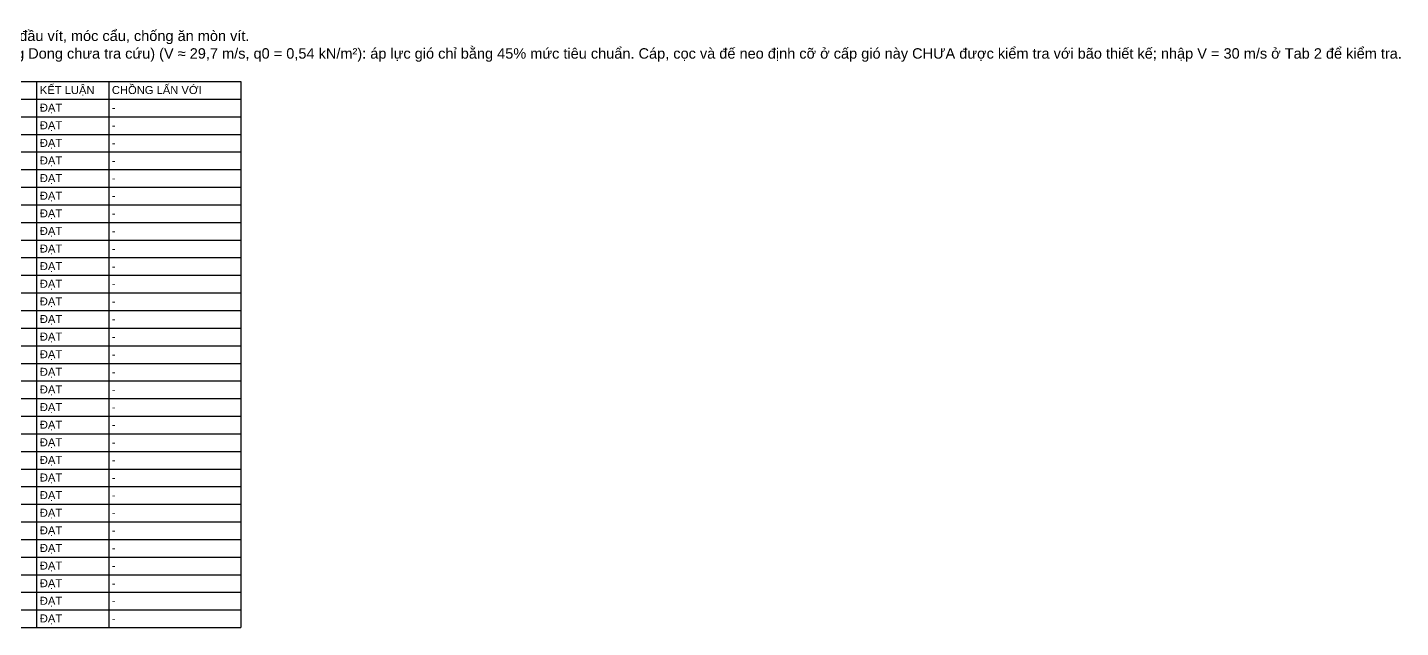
# Model space of a CAD drawing. Header units: metres. Extents: x 496742 to 497680, y 2343756 to 2344226.
# Drawn here: x 497474.2 to 497680.1, y 2344127.8 to 2344217.8 of the extents above; entities that cross this region are included whole.
import ezdxf

# ---------------------------------------------------------------- set-up
doc = ezdxf.new("R2010")
doc.units = ezdxf.units.M
doc.layers.add('08_BANG_THONG_KE_DE_NEO', color=7, linetype='Continuous')
doc.styles.add('VN', font='arial.ttf')

msp = doc.modelspace()

# ---------------------------------------------------------------- linework, layer by layer
at = {"layer": '08_BANG_THONG_KE_DE_NEO'}
for p, q in [((497311.82, 2344209.648), (497506.22, 2344209.648)), ((497475.62, 2344209.648), (497475.62, 2344127.808)), ((497486.42, 2344209.648), (497486.42, 2344127.808)), ((497506.22, 2344209.648), (497506.22, 2344127.808)), ((497311.82, 2344207.008), (497506.22, 2344207.008)), ((497311.82, 2344204.368), (497506.22, 2344204.368)), ((497311.82, 2344201.728), (497506.22, 2344201.728)), ((497311.82, 2344199.088), (497506.22, 2344199.088)), ((497311.82, 2344196.448), (497506.22, 2344196.448)), ((497311.82, 2344193.808), (497506.22, 2344193.808)), ((497311.82, 2344191.168), (497506.22, 2344191.168)), ((497311.82, 2344188.528), (497506.22, 2344188.528)), ((497311.82, 2344185.888), (497506.22, 2344185.888)), ((497311.82, 2344183.248), (497506.22, 2344183.248)), ((497311.82, 2344180.608), (497506.22, 2344180.608)), ((497311.82, 2344177.968), (497506.22, 2344177.968)), ((497311.82, 2344175.328), (497506.22, 2344175.328)), ((497311.82, 2344172.688), (497506.22, 2344172.688)), ((497311.82, 2344170.048), (497506.22, 2344170.048)), ((497311.82, 2344167.408), (497506.22, 2344167.408)), ((497311.82, 2344164.768), (497506.22, 2344164.768)), ((497311.82, 2344162.128), (497506.22, 2344162.128)), ((497311.82, 2344159.488), (497506.22, 2344159.488)), ((497311.82, 2344156.848), (497506.22, 2344156.848)), ((497311.82, 2344154.208), (497506.22, 2344154.208)), ((497311.82, 2344151.568), (497506.22, 2344151.568)), ((497311.82, 2344148.928), (497506.22, 2344148.928)), ((497311.82, 2344146.288), (497506.22, 2344146.288)), ((497311.82, 2344143.648), (497506.22, 2344143.648)), ((497311.82, 2344141.008), (497506.22, 2344141.008)), ((497311.82, 2344138.368), (497506.22, 2344138.368)), ((497311.82, 2344135.728), (497506.22, 2344135.728)), ((497311.82, 2344133.088), (497506.22, 2344133.088)), ((497311.82, 2344130.448), (497506.22, 2344130.448)), ((497311.82, 2344127.808), (497506.22, 2344127.808))]:
    msp.add_line(p, q, dxfattribs=at)

# ---------------------------------------------------------------- texts
at = {"layer": '08_BANG_THONG_KE_DE_NEO', "style": 'VN'}
for s, height, p in [("KH BV: ký hiệu ghi cạnh đế trên mặt bằng (D1, D2, …). c_u bùn, γ' và các hệ số bám dính là GIẢ ĐỊNH, chưa có khảo sát đáy hồ. CHƯA THIẾT KẾ: tai neo cáp, khóa đầu vít, móc cẩu, chống ăn mòn vít.", 1.56, (497311.82, 2344215.72)), ('CHÚ Ý: Gió tính toán V = 20 m/s là cấp gió vận hành, THẤP HƠN gió tiêu chuẩn TCVN 2737:2023 vùng II-B (MỐC TẠM lấy theo Huổi Vanh — vùng gió của Hồ Chiềng Dong chưa tra cứu) (V ≈ 29,7 m/s, q0 = 0,54 kN/m²): áp lực gió chỉ bằng 45% mức tiêu chuẩn. Cáp, cọc và đế neo định cỡ ở cấp gió này CHƯA được kiểm tra với bão thiết kế; nhập V = 30 m/s ở Tab 2 để kiểm tra.', 1.56, (497311.82, 2344213.08)), ('KẾT LUẬN', 1.2, (497476.1, 2344207.776)), ('CHỒNG LẤN VỚI', 1.2, (497486.9, 2344207.776)), ('ĐẠT', 1.2, (497476.1, 2344205.136)), ('-', 1.2, (497486.9, 2344205.136)), ('ĐẠT', 1.2, (497476.1, 2344202.496)), ('-', 1.2, (497486.9, 2344202.496)), ('ĐẠT', 1.2, (497476.1, 2344199.856)), ('-', 1.2, (497486.9, 2344199.856)), ('ĐẠT', 1.2, (497476.1, 2344197.216)), ('-', 1.2, (497486.9, 2344197.216)), ('ĐẠT', 1.2, (497476.1, 2344194.576)), ('-', 1.2, (497486.9, 2344194.576)), ('ĐẠT', 1.2, (497476.1, 2344191.936)), ('-', 1.2, (497486.9, 2344191.936)), ('ĐẠT', 1.2, (497476.1, 2344189.296)), ('ĐẠT', 1.2, (497476.1, 2344186.656)), ('-', 1.2, (497486.9, 2344189.296)), ('-', 1.2, (497486.9, 2344186.656)), ('ĐẠT', 1.2, (497476.1, 2344184.016)), ('-', 1.2, (497486.9, 2344184.016)), ('ĐẠT', 1.2, (497476.1, 2344181.376)), ('-', 1.2, (497486.9, 2344181.376)), ('ĐẠT', 1.2, (497476.1, 2344178.736)), ('-', 1.2, (497486.9, 2344178.736)), ('ĐẠT', 1.2, (497476.1, 2344176.096)), ('-', 1.2, (497486.9, 2344176.096)), ('ĐẠT', 1.2, (497476.1, 2344173.456)), ('-', 1.2, (497486.9, 2344173.456)), ('ĐẠT', 1.2, (497476.1, 2344170.816)), ('-', 1.2, (497486.9, 2344170.816)), ('ĐẠT', 1.2, (497476.1, 2344168.176)), ('-', 1.2, (497486.9, 2344168.176)), ('ĐẠT', 1.2, (497476.1, 2344165.536)), ('-', 1.2, (497486.9, 2344165.536)), ('ĐẠT', 1.2, (497476.1, 2344162.896)), ('-', 1.2, (497486.9, 2344162.896)), ('ĐẠT', 1.2, (497476.1, 2344160.256)), ('-', 1.2, (497486.9, 2344160.256)), ('ĐẠT', 1.2, (497476.1, 2344157.616)), ('-', 1.2, (497486.9, 2344157.616)), ('ĐẠT', 1.2, (497476.1, 2344154.976)), ('-', 1.2, (497486.9, 2344154.976)), ('ĐẠT', 1.2, (497476.1, 2344152.336)), ('-', 1.2, (497486.9, 2344152.336)), ('ĐẠT', 1.2, (497476.1, 2344149.696)), ('-', 1.2, (497486.9, 2344149.696)), ('ĐẠT', 1.2, (497476.1, 2344147.056)), ('-', 1.2, (497486.9, 2344147.056)), ('ĐẠT', 1.2, (497476.1, 2344144.416)), ('-', 1.2, (497486.9, 2344144.416)), ('ĐẠT', 1.2, (497476.1, 2344141.776)), ('-', 1.2, (497486.9, 2344141.776)), ('ĐẠT', 1.2, (497476.1, 2344139.136)), ('-', 1.2, (497486.9, 2344139.136)), ('ĐẠT', 1.2, (497476.1, 2344136.496)), ('-', 1.2, (497486.9, 2344136.496)), ('ĐẠT', 1.2, (497476.1, 2344133.856)), ('-', 1.2, (497486.9, 2344133.856)), ('ĐẠT', 1.2, (497476.1, 2344131.216)), ('-', 1.2, (497486.9, 2344131.216)), ('ĐẠT', 1.2, (497476.1, 2344128.576)), ('-', 1.2, (497486.9, 2344128.576))]:
    msp.add_text(s, height=height, dxfattribs=at).set_placement(p)

doc.saveas('drawing.dxf')
